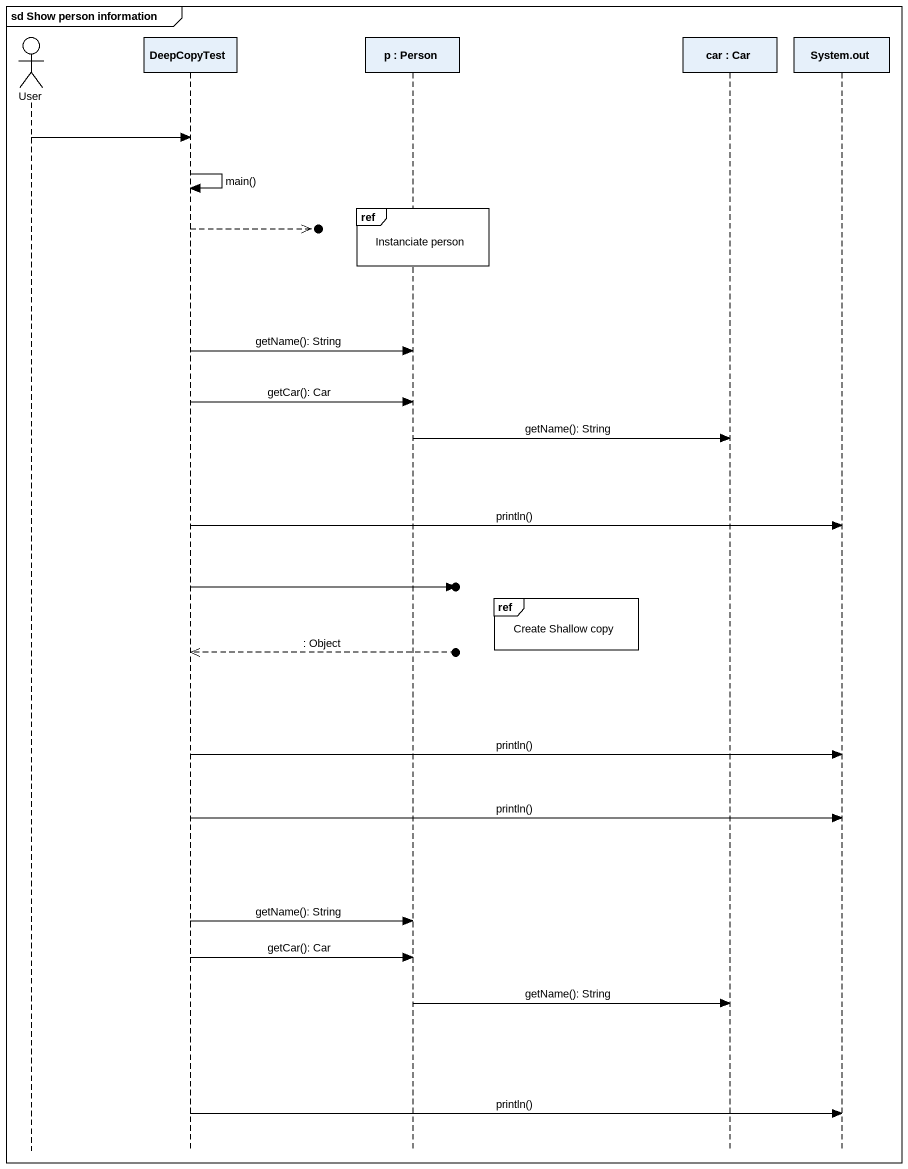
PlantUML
@startuml
mainframe sd Show person information
hide footbox
actor User
participant DeepCopyTest
participant "p : Person" as p
participant "car : Car" as car
participant "System.out" as System_out

User -> DeepCopyTest
DeepCopyTest -> DeepCopyTest : main()
ref over p : Instanciate person
DeepCopyTest -->>o]
DeepCopyTest -> p : getName(): String
DeepCopyTest -> p : getCar(): Car
p -> car : getName(): String
DeepCopyTest -> System_out : println()
DeepCopyTest ->o]
ref over p : Create Shallow copy
DeepCopyTest <<--o] : : Object
DeepCopyTest -> System_out : println()
DeepCopyTest -> System_out : println()
DeepCopyTest -> p : getName(): String
DeepCopyTest -> p : getCar(): Car
p -> car : getName(): String
DeepCopyTest -> System_out : println()
@enduml
